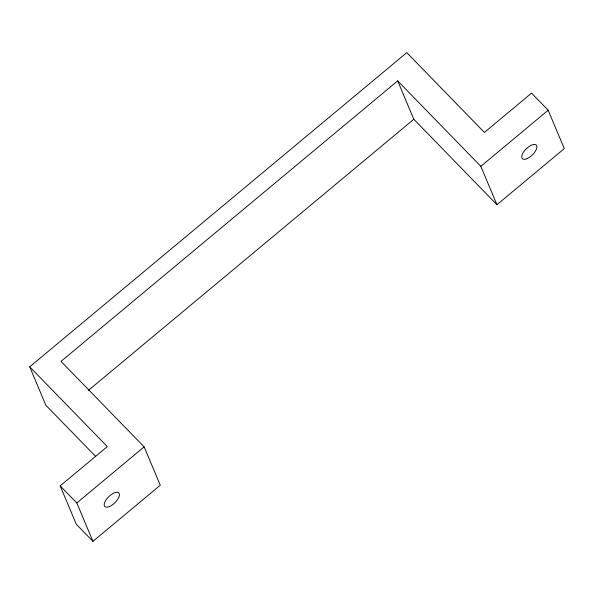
<?xml version="1.0" encoding="UTF-8"?>
<svg xmlns="http://www.w3.org/2000/svg" width="594" height="594" viewBox="0 0 594 594"><rect width="100%" height="100%" fill="white"/><g stroke="black" fill="none" stroke-linecap="round" stroke-linejoin="round"><path stroke-width="0.89" d="M29.7 366.832L406.786 52.643L484.4 132.41L531.533 93.139L548.165 110.232L564.3 148.619L496.963 204.722L413.81 119.26L397.676 80.873L60.989 361.397L144.142 446.859L160.276 485.246L92.939 541.357L76.307 524.264L60.172 485.87L107.306 446.599L29.7 366.832L45.835 405.219L95.634 456.407M88.513 390.295L413.81 119.26M92.939 541.357L76.804 502.97L144.142 446.859M496.963 204.722L480.828 166.335L548.165 110.232M397.676 80.873L480.828 166.335M60.172 485.87L76.804 502.97M527.13 158.613A9.756 4.329 -44.2 0 0 536.701 145.693A9.756 4.329 -44.2 0 0 524.057 151.299A9.756 4.329 -44.2 0 0 527.13 158.613M109.638 506.459A9.756 4.329 -44.2 0 0 119.216 493.547A9.756 4.329 -44.2 0 0 106.564 499.146A9.756 4.329 -44.2 0 0 109.638 506.459"/></g></svg>
